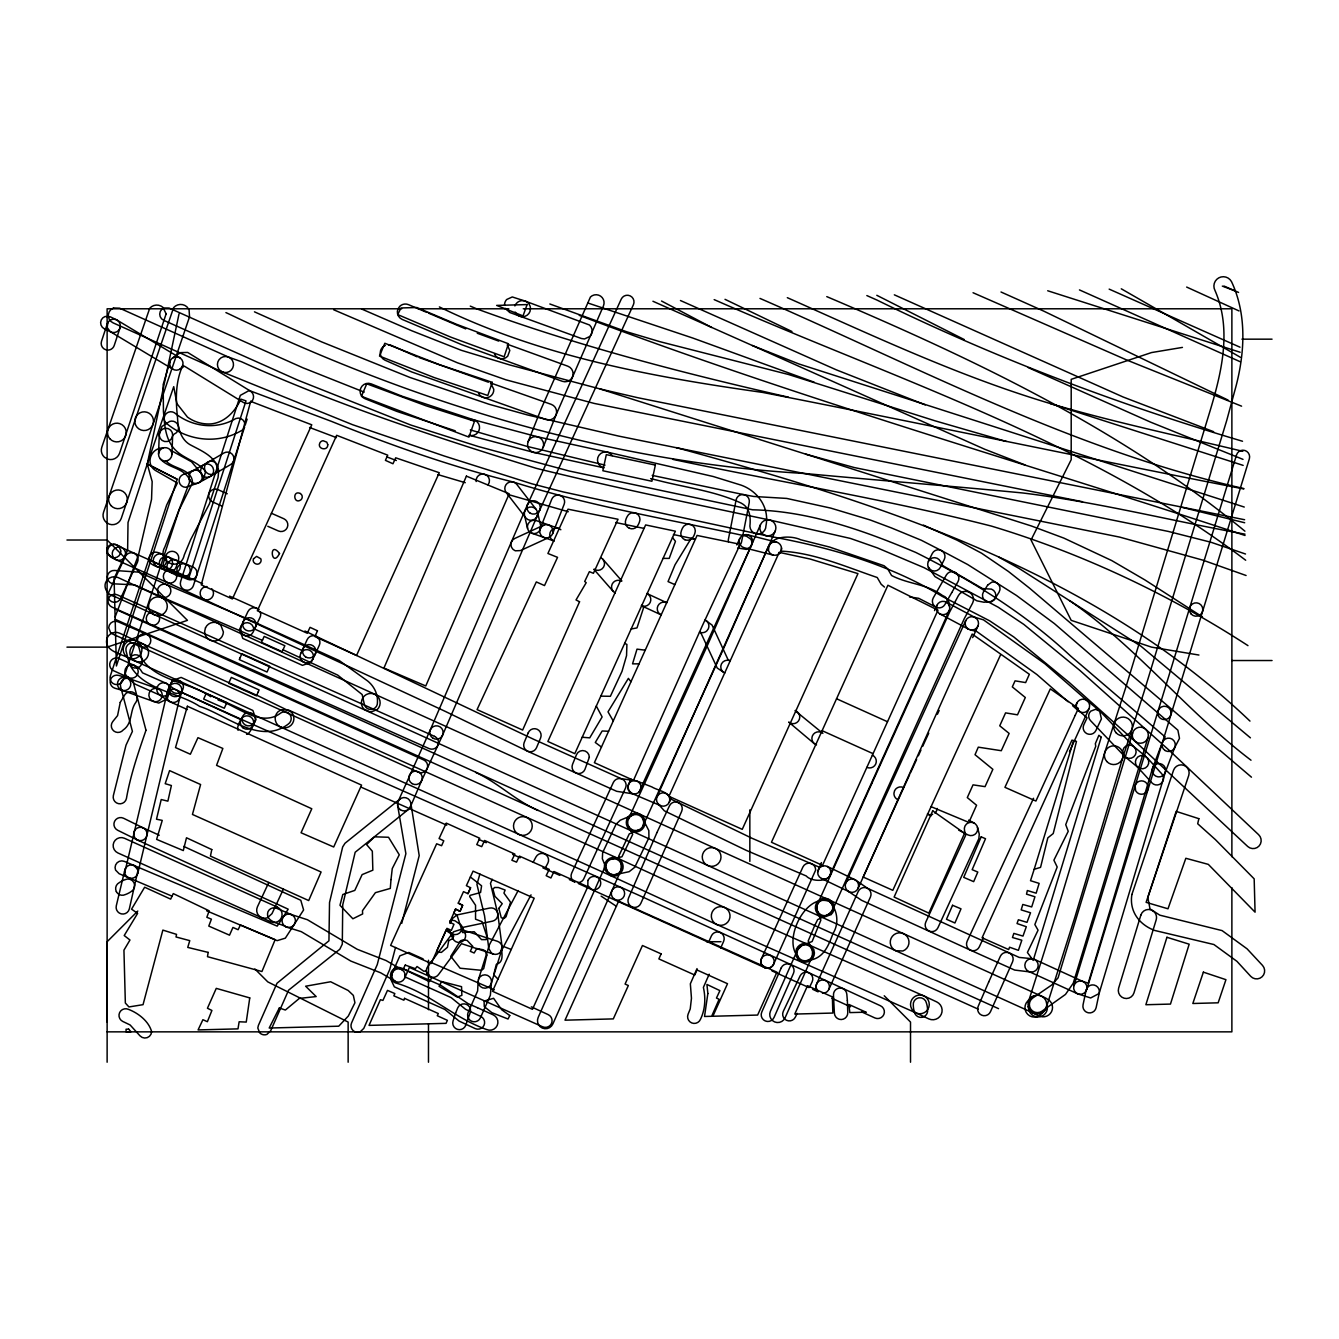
<?xml version="1.0" encoding="UTF-8"?>
<svg xmlns="http://www.w3.org/2000/svg" width="1339" height="1339" viewBox="0 0 1339 1339"><rect width="100%" height="100%" fill="white"/><g stroke="black" fill="none" stroke-linecap="round" stroke-linejoin="round"><path stroke-width="1.5" d="M107.12 1022.059L107.12 941.719L137.8 911.039M158.538 454.055L159.257 434.69M171.928 454.557A6.695 6.695 0 0 0 162.103 448.398A6.695 6.695 0 0 0 161.668 459.98A6.695 6.695 0 0 0 171.928 454.557L172.647 435.175A6.695 6.695 0 0 0 163.007 428.915A6.695 6.695 0 0 0 162.052 440.38A6.695 6.695 0 0 0 172.597 435.794L174.17 434.054A6.695 6.695 0 0 0 178.154 425.484A6.695 6.695 0 0 0 169.568 421.484L161.902 426.522L159.308 434.07M124.711 872.66L166.823 694.272M478.14 981.152L477.621 990.977L468.165 1012.401A6.695 6.695 0 0 0 471.579 1021.222A6.695 6.695 0 0 0 480.416 1017.807L490.359 995.262L491.513 981.872A6.695 6.695 0 0 0 482.308 975.311A6.695 6.695 0 0 0 480.299 986.441A6.695 6.695 0 0 0 491.229 983.529L501.64 950.288L531.047 894.854M405.148 974.658L404.981 976.918L451.143 997.605L465.621 1009.355L480.751 1016.418A6.695 6.695 0 0 1 484.015 1025.306A6.695 6.695 0 0 1 475.127 1028.57L459.126 1021.105L444.816 1009.439L394.336 986.826L390.603 978.943L392.042 973.704M781.524 547.885L781.29 550.496A6.695 6.695 0 0 1 768.536 550.781C767.917 535.483 790.73 534.964 800.789 539.801L829.611 547.065L884.091 565.761L887.573 568.673L891.556 575.485C907.976 584.122 926.873 583.921 942.12 595.252L945.351 596.96L948.866 601.847L949.669 606.969M125.163 869.011L124.627 871.555A6.695 6.695 0 0 0 131.255 878.317A6.695 6.695 0 0 0 138.017 871.689L137.532 869.111L133.95 865.463M179.041 313.845L147.273 463.964L128.025 522.495L127.623 550.111L114.083 578.398L116.409 665.985L177.2 479.295L147.273 463.964L173.735 386.653L176.899 403.608L187.46 417.082A35.668 35.668 0 0 0 211.211 423.894C225.153 422.404 235.313 411.24 240.903 399.122L245.991 400.897L188.615 578.565L150.37 560.388M780.988 551.317L781.558 548.772A6.695 6.695 0 0 0 768.737 545.894L657.064 796.772M949.15 610.768L828.941 877.313A6.695 6.695 0 0 1 817.66 872.174L821.426 862.584M124.812 870.082L116.292 905.8A6.695 6.695 0 0 0 121.246 913.868A6.695 6.695 0 0 0 129.331 908.896L137.934 870.568A6.695 6.695 0 0 0 124.795 870.082M179.844 697.401L137.833 873.195M669.266 802.312C672.613 792.136 657.7 790.696 651.926 786.947L636.862 781.055M817.66 872.174L818.28 869.63A6.695 6.695 0 0 1 829.762 868.526C835.77 881.731 812.656 883.288 806.262 875.974L746.342 850.399L664.345 810.831L657.851 803.534M395.507 947.493L389.749 969.469L363.79 1028.385L360.091 1031.934L354.952 1031.817A6.695 6.695 0 0 1 351.538 1022.996L377.263 964.565L405.884 853.663L397.616 805.358M401.733 923.391L419.207 855.621L410.822 803.099M1152.477 768.519L1088.239 983.144L1082.33 981.269A6.695 6.695 0 0 0 1073.711 988.835A6.695 6.695 0 0 0 1084.406 992.952A6.695 6.695 0 0 0 1083.1 981.571L1034.294 959.293M1165.415 771.933L1099.101 993.521L1090.666 997.957L1078.28 994.04M1132.61 732.935L1058.078 977.838L1051.718 985.002L1032.854 997.94A8.034 8.034 0 0 0 1030.745 1009.104A8.034 8.034 0 0 0 1041.909 1011.23L1065.493 994.408L1073.225 983.261L1148.008 737.504M1104.759 752.501L1056.956 911.692L1028.436 1001.79M1034.177 869.312L1073.61 740.618L1076.472 741.421L1053.224 833.544L1047.834 837.846L1040.554 867.371L1034.177 869.312L1030.511 880.694L1039.148 883.389L1036.152 893.18L1027.348 890.535L1026.511 894.151L1034.947 896.762L1031.699 906.938L1022.795 904.461L1021.188 909.901L1030.528 912.78L1027.013 922.353L1018.376 919.759L1017.037 923.542L1026.31 926.722L1022.979 936.095L1013.841 933.4L1012.468 937.501L1021.824 940.229L1018.393 950.322L1009.556 947.225L1008.669 949.569L982.073 937.802L1071.953 740.132L1073.61 740.618M1073.911 985.705L1236.533 454.925A6.695 6.695 0 0 1 1244.902 450.49A6.695 6.695 0 0 1 1249.337 458.859L1086.716 989.621M169.953 361.53L163.174 384.578L163.442 411.475C164.546 424.011 165.048 437.585 173.417 447.829C182.372 458.909 198.038 460.767 206.474 472.6A6.695 6.695 0 0 0 217.37 470.324C217.554 456.833 199.662 450.071 189.502 444.381C180.497 438.723 177.886 427.677 177.535 417.718C175.627 400.06 175.258 382 182.757 365.48M1046.328 1007.38L1074.882 917.165L1122.718 757.891L1143.941 692.196L1226.658 420.68L1236.048 386.067C1244.885 351.973 1246.827 314.096 1231.478 281.575A9.373 9.373 0 0 0 1218.741 277.876A9.373 9.373 0 0 0 1215.042 290.596C1232.55 330.683 1220.934 375.422 1208.699 415.324L1126.032 686.656L1104.826 752.317M478.441 979.512L489.522 944.564L518.16 890.552M245.255 424.915L247.129 419.14M244.635 426.84L193.385 585.628A6.695 6.695 0 0 1 187.544 590.248L184.949 589.963A6.695 6.695 0 0 1 180.631 581.528L240.317 395.373L249.221 390.503L331.436 421.367C390.77 445.201 451.143 466.575 513.239 482.023L513.322 482.04C586.281 504.954 661.667 518.21 736.366 534.01L746.643 536.286L750.844 539.215A6.695 6.695 0 0 1 750.694 546.663L746.375 549.408L737.655 548.002M1152.578 768.151L1162.486 742.074M1165.298 772.302A6.695 6.695 0 0 0 1157.549 763.682A6.695 6.695 0 0 0 1153.95 774.712A6.695 6.695 0 0 0 1165.298 772.302L1174.705 747.547M120.008 327.988L114.217 345.512A6.695 6.695 0 0 1 108.342 350.082L105.748 349.764A6.695 6.695 0 0 1 101.496 341.311L107.304 323.77A6.695 6.695 0 0 1 116.024 319.619A6.695 6.695 0 0 1 119.807 328.507A6.695 6.695 0 0 1 110.752 331.905L104.409 328.858A6.695 6.695 0 0 1 105.095 316.506L110.216 316.791L116.56 319.837M153.048 424.162L121.263 518.394A9.373 9.373 0 0 1 109.346 524.185L106.183 522.327A9.373 9.373 0 0 1 103.555 512.251L173.618 307.619A9.373 9.373 0 0 1 186.841 306.765L189.067 309.66L189.535 316.824L153.031 424.195A9.373 9.373 0 0 1 137.114 427.359A9.373 9.373 0 0 1 142.336 411.994A9.373 9.373 0 0 1 153.031 424.195M107.923 322.431L107.17 327.503L110.216 331.62L172.915 369.246M115.104 617.028L138.469 555.032L151.541 499.347L152.161 481.571L147.273 463.964L177.2 479.295M157.232 687.058L156.663 688.581L154.973 688.397A6.695 6.695 0 0 0 149.583 698.088A6.695 6.695 0 0 0 160.58 699.494A6.695 6.695 0 0 0 157.801 688.748L126.335 677.584M169.752 691.794L167.024 699.058L158.738 703.075L153.55 701.452M540.136 528.855L551.701 499.33A6.695 6.695 0 0 1 560.388 495.547A6.695 6.695 0 0 1 564.171 504.217L552.605 533.742M641.967 605.094L675.375 531.198L645.632 524.938L547.869 741.488L574.799 753.656L641.967 605.094L643.574 607.772L636.996 627.907L631.138 629.012M528.135 441.636L541.207 408.763L590.415 297.04A8.034 8.034 0 0 1 603.454 305.895L556.02 415.023L543.065 447.577M527.399 504.853L430.304 729.839L398.068 801.592M539.768 509.992L442.59 735.144L421.618 780.67M760.452 524.737L707.595 644.996L628.376 819.217M775.281 530.947L722.273 651.541L642.988 825.878M479.898 874.032L476.935 884.393L484.551 915.809L488.802 948.564L491.363 953A6.695 6.695 0 0 0 500.753 951.778L502.075 946.84L497.773 913.734L490.476 883.405L492.216 879.288M410.37 806.881L421.685 780.503M739.714 538.629L736.835 544.956M470.374 876.995L466.374 885.665L470.558 887.724L467.981 893.699L463.495 891.64L458.273 903.156L462.641 905.348L460.047 911.34L455.561 909.064L453.754 913.148L456.984 915.073L462.624 932.563L474.24 931.743L481.521 939.627L486.208 939.61L486.978 936.681L482.073 921.684L475.546 919.19L475.546 905.248L469.638 896.511L470.022 895.389L480.567 892.51L481.588 885.815L470.374 876.995L473.085 871.137L534.194 898.218L492.518 991.278L532.453 1009.321L587.788 886.736L553.995 871.522L550.915 877.982L546.178 875.689L549.224 869.379L519.398 856.09L516.536 862.132L511.883 860.257L514.862 854.081L484.584 840.474L481.722 846.65L476.768 844.591L479.73 838.247L446.255 823.117L439.075 838.549L443.778 840.825L441.602 845.712L436.648 843.788L390.62 945.401L431.175 963.494L446.941 928.345L451.36 930.371L453.971 924.295L449.72 922.27L455.561 909.064L460.047 911.34L462.641 905.348L458.273 903.156M467.981 893.682L470.575 887.724M697.033 968.599L690.355 983.797L691.46 998.258L690.238 1008.92L688.079 1014.226A6.695 6.695 18.5 0 0 691.778 1022.946A6.695 6.695 18.5 0 0 700.498 1019.247C705.251 1009.455 705.787 997.94 703.393 987.412L709.201 974.189M709.101 941.133L711.377 935.944A6.695 6.695 23.2 0 1 720.198 932.513A6.695 6.695 23.2 0 1 723.629 941.334L720.65 948.112M392.377 972.767L399.892 955.828L408.763 952.447L423.107 958.891M404.629 978.19L409.399 967.411L542.613 1026.779A6.695 6.695 0 0 0 551.484 1023.498A6.695 6.695 0 0 0 548.203 1014.627L531.332 1006.844M931.074 806.664L892.812 890.335L863.203 877.045L972.181 634.067L1029.356 674.287L1025.641 682.589L1015.062 680.848L1012.317 686.907L1025.323 697.502L1017.506 714.825L1005.572 712.884L999.748 725.805L1009.121 733.421L1001.287 750.71L978.29 747.162L975.026 754.711L992.869 769.322L985.052 786.646L973.035 784.855L967.294 797.592L976.566 805.241L968.884 822.431L931.074 806.664L1000.618 654.704M671.124 798.128L669.299 802.228A6.695 6.695 0 0 1 659.474 805.074A6.695 6.695 0 0 1 658.303 794.914A6.695 6.695 0 0 1 668.512 795.466L671.475 799.366L752.033 838.281L818.681 866.919L822.782 865.931M695.426 539.115L697.067 535.449L740.182 544.303L702.222 626.016L633.498 780.336L594.382 762.694L695.426 539.115L691.125 538.462L675.023 564.79L668.044 581.595L674.856 584.607M630.87 778.846L627.74 787.098L629.564 791.885A6.695 6.695 0 0 0 640.092 790.864L641.03 788.437A6.695 6.695 0 0 0 633.615 780.637A6.695 6.695 0 0 0 628.292 789.977L631.991 793.525L660.378 805.576M822.113 730.676L887.908 585.243L937.986 610.199L822.514 865.362L771.465 842.264L822.113 730.676L873.061 753.656M934.538 610.601L936.949 605.261M828.858 989.387L870.45 896.963A6.695 6.695 0 0 0 867.086 888.108A6.695 6.695 0 0 0 858.232 891.473L816.656 983.88A6.695 6.695 0 0 0 817.861 991.211M303.116 648.494L307.167 639.607A6.695 6.695 0 0 1 316.021 636.293L533.759 739.329L621.279 778.695L635.573 780.687M315.318 654.035L319.352 645.147A6.695 6.695 0 0 0 316.021 636.293L304.907 631.02M606.433 863.454L538.161 1017.456A8.034 8.034 0 0 0 542.278 1028.051A8.034 8.034 0 0 0 552.873 1023.95L621.062 870.082L621.313 864.073L618.601 856.458L629.28 833.862L638.736 829.979M845.83 882.937L965.754 620.56M858.031 888.46L909.683 774.578M527.499 504.636L621.229 299.149A6.695 6.695 0 0 1 630.1 295.835A6.695 6.695 0 0 1 633.414 304.706L539.684 510.192M1033.557 798.278L967.143 941.233A6.695 6.695 0 0 0 970.373 950.138L1014.677 970.072L1030.846 972.03A6.695 6.695 0 0 0 1037.876 963.31A6.695 6.695 0 0 0 1027.046 960.381A6.695 6.695 0 0 0 1028.72 971.461L1077.527 993.756M1075.184 706.774L1076.857 703.075M1069.493 751.597L1089.042 708.632M910.52 772.787L916.596 759.564M918.336 755.782L920.931 750.125M922.671 746.359L928.747 733.136M937.417 714.256L939.158 710.49M972.65 637.615L977.922 626.15M268.821 882.418L257.423 906.838A8.034 8.034 0 0 0 267.465 917.784L272.001 913.633L283.383 889.213M983.412 938.02L979.278 946.891A6.695 6.695 0 0 1 970.373 950.138L861.563 900.31L848.139 891.205M170.689 683.844L169.132 687.125A6.695 6.695 0 0 0 172.329 696.046A6.695 6.695 0 0 0 181.234 692.849L182.807 689.535A6.695 6.695 0 0 0 177.97 680.112A6.695 6.695 0 0 0 170.07 687.175A6.695 6.695 0 0 0 178.907 693.033L180.732 691.978L242.192 720.248L242.309 721.286A6.695 6.695 0 0 0 252.318 724.851A6.695 6.695 0 0 0 253.171 714.256A6.695 6.695 0 0 0 242.727 716.164L241.037 719.445M797.157 1013.372L795.383 1017.088A6.695 6.695 23.4 0 1 786.462 1020.268A6.695 6.695 23.4 0 1 783.298 1011.347L800.069 975.997A6.695 6.695 17.3 0 1 808.99 972.817L880.476 1005.773A6.695 6.695 0 0 1 883.79 1014.644A6.695 6.695 0 0 1 874.919 1017.958L861.78 1011.949M809.526 987.328L812.17 981.738A6.695 6.695 17.3 0 0 808.99 972.817L637.448 894.653L247.096 721.905L174.254 689.016L166.639 683.509M449.971 923.425L452.348 918.571L456.984 914.955L489.756 908.043A6.695 6.695 0 0 1 497.69 913.215A6.695 6.695 0 0 1 492.518 921.148L462.943 927.375L461.219 930.906A6.695 6.695 0 0 1 448.883 930.153M303.2 648.327L300.756 653.315M315.234 654.202L312.757 659.257M170.739 683.744L172.313 680.547L181.116 677.417L252.887 710.473L256.017 719.579L252.937 725.604M928.396 561.376L932.295 553.509A6.695 6.695 0 0 1 941.267 550.496L967.662 564.522L1016.519 595.504L1054.329 623.539L1177.885 730.19L1179.492 738.358L1174.554 747.898M1162.654 741.739L1165.148 736.919L1070.547 655.959C1024.971 613.446 971.495 580.189 915.859 552.488C864.006 530.529 809.392 511.013 752.551 509.808L569.293 471.027L478.542 446.59L410.822 425.049L297.76 380.142L163.776 320.339A6.695 6.695 0 0 1 161.751 309.376L163.944 307.97L169.065 308.037L302.848 367.756L364.175 392.126M312.673 659.407L311.1 662.37L302.43 665.349L242.811 638.435L239.547 629.313L241.037 626.351A6.695 6.695 0 0 1 253.372 627.255L253.54 628.56L302.932 650.888L304.773 649.884A6.695 6.695 0 0 1 313.443 655.976A6.695 6.695 0 0 1 305.392 662.838A6.695 6.695 0 0 1 300.756 653.315M533.156 862.283L535.985 856.96A6.695 6.695 0 0 1 545.023 854.182A6.695 6.695 0 0 1 547.802 863.237L545.291 867.99M500.535 952.046L501.807 949.769M951.761 592.591L958.004 581.628A6.695 6.695 0 0 0 955.51 572.489A6.695 6.695 0 0 0 946.372 575L933.266 597.88A6.695 6.695 0 0 0 935.727 607.019A6.695 6.695 0 0 0 944.882 604.558L951.744 592.608M283.115 917.131L288.203 909.181L137.582 840.072M283.148 917.064L277.206 926.136L124.376 861.395A6.695 6.695 0 0 0 115.556 870.065L119.138 873.714L172.112 896.193M639.021 792.152L752.016 543.919A6.695 6.695 0 0 0 750.66 536.604L748.501 535.131A6.695 6.695 0 0 0 739.479 539.249A6.695 6.695 0 0 0 744.451 547.818L772.971 555.032M779.298 553.626L782.06 551.183C814.631 553.024 846.382 567.016 877.229 577.511L881.162 584.256L884.493 587.101M400.026 799.015L344.993 843.269L342.667 846.934L329.528 902.519L328.942 940.815L276.989 983.261L258.377 1025.456L257.808 1028.017L259.666 1032.787A6.695 6.695 0 0 0 266.913 1034.411L270.629 1030.863L288.588 990.174L339.788 949.284L342.299 944.129L342.734 904.879L355.17 852.257L408.412 809.442M172.564 357.982L180.38 352.626L187.678 352.442L250.376 391.072A6.695 6.695 0 0 1 252.569 400.277A6.695 6.695 0 0 1 243.363 402.47L184.364 366.133L180.146 369.028M210.658 476.199L230.576 464.6A6.695 6.695 0 0 0 233.137 455.494A6.695 6.695 0 0 0 224.015 452.933L203.227 465.068L201.386 466.909L200.381 471.931A6.695 6.695 0 0 0 207.963 477.253A6.695 6.695 0 0 0 213.604 469.905L212.817 467.411A6.695 6.695 0 0 0 203.729 464.767L192.465 470.943A6.695 6.695 0 0 0 192.18 482.525A6.695 6.695 0 0 0 202.373 476.985A6.695 6.695 0 0 0 192.481 470.926M198.892 482.676L210.156 476.5M543.584 525.223L514.829 538.429A6.695 6.695 0 0 0 513.071 549.425L515.297 550.798L520.419 550.597L549.174 537.374M632.627 815.116L620.275 820.188L616.057 824.205L602.65 852.608L602.349 858.734L607.789 872.158A8.034 8.017 23.2 0 0 619.137 872.727L621.011 870.216A8.034 8.034 0 0 0 614.618 858.784A8.034 8.034 0 0 0 605.898 868.442L607.136 871.321A8.034 8.017 23.8 0 0 615.421 874.618L629.163 871.689L634.736 867.287L648.93 837.712L648.829 830.565L642.837 818.865M193.268 470.558L183.359 474.374A6.695 6.695 0 0 0 185.585 487.312L198.072 483.061M807.902 960.331C823.418 959.243 828.54 945.602 833.092 933.316C839.653 923.14 837.344 907.926 828.088 900.36A8.034 8.034 0 0 0 817.242 910.487L820.857 920.161L812.104 941.535L802.195 945.301L797.709 949.518L770.377 1011.33A8.034 8.034 23.2 0 0 774.561 1021.891A8.034 8.034 23.2 0 0 785.123 1017.724L812.338 956.163L812.572 950.021A8.034 8.034 0 0 0 797.743 949.468L797.006 952.581A8.034 8.034 16.7 0 0 805.141 960.85A8.034 8.034 16.7 0 0 813.058 952.33L808.204 940.949L814.664 925.651L817.644 919.625L830.582 913.215A8.034 8.034 0 0 0 830.28 901.85C806.346 891.222 782.478 939.727 797.826 956.331M163.007 447.996C150.671 447.762 144.93 464.215 155.625 470.558L177.384 482.994L166.639 505.121L110.367 675.844A6.695 6.695 0 0 0 114.635 684.279A6.695 6.695 0 0 0 123.088 680.011L179.192 509.791L191.544 484.751A9.724 9.724 0 0 0 192.414 481.354C190.975 468.884 173.216 468.75 166.069 461.118L167.475 460.616M612.057 858.918L621.949 856.793L632.711 834.348L628.527 826.213M1182.437 347.404L1151.54 352.559L1071.2 379.339L1071.2 459.679L1031.03 540.019L1071.2 620.359L1151.54 647.139L1198.924 655.039M639.071 663.843L632.544 663.859L637.013 649.13L645.231 650.202M401.7 308.79L107.12 308.79L107.12 1062.229M418.186 308.79L508.82 308.79M523.248 308.79L1231.88 308.79L1231.88 856.742M1241.923 339.169L1272.05 339.169M66.95 540.019L107.12 540.019L187.46 620.359L107.12 647.139L66.95 647.139M1231.88 660.529L1272.05 660.529M706.574 941.719L721.001 941.719M107.12 1031.85L1231.88 1031.85L1231.88 887.64M663.073 558.38L669.215 558.413L675.475 541.341L672.479 537.575M600.776 696.146L610.366 696.297L621.999 671.391L626.552 655.641L626.903 644.427L624.66 643.389M608.592 731.278L602.165 730.977L595.286 742.476L601.462 747.045M582.197 737.253L589.729 737.856L602.132 716.934L596.307 706.071M1032.168 958.707L1019.18 957.418L867.655 888.36L855.721 880.175M225.923 312.606L228.885 313.945C409.416 400.595 604.123 462.005 804.906 473.504C877.413 480.283 950.037 485.973 1022.527 492.953C1097.461 502.008 1170.788 520.737 1245.002 534.144M633.28 793.876L616.693 791.316L528.118 751.48L445.318 711.411L204.064 599.37M1243.797 488.953C1083.218 457.704 923.19 423.76 762.661 392.427C651.959 376.845 540.755 356.442 439.376 306.932M769.356 519.95C691.543 503.497 613.563 487.363 536.336 468.349C436.464 437.568 336.976 404.796 241.606 361.781L228.149 356.961A8.034 8.034 0 0 0 217.889 361.831A8.034 8.034 0 0 0 222.759 372.091L352.659 424.731L444.23 455.996L531.717 483.747L563.1 491.898L766.36 535.734M361.563 308.991L411.793 330.766L461.235 350.282L509.674 364.928L600.123 388.963L637.799 397.716L1244.617 519.733M1246.09 575.502L1203.041 560.204L1119.655 537.106L618.651 436.096L527.549 414.973L489.12 404.278L409.968 377.464L321.561 341.863L254.46 311.836M673.048 459.428C779.08 481.973 886.334 499.28 991.412 526.093C1081.594 553.241 1167.993 593.863 1247.027 645.013L1247.965 645.649M1082.515 501.74L594.131 403.407L505.891 379.807L457.369 362.769L333.645 309.744M615.672 522.511L643.791 528.369M673.433 534.546L695.276 539.115M769.54 519.984L850.416 538.445L877.263 547.852L924.044 567.669L998.208 607.22L1023.783 624.376L1079.82 670.37L1168.93 750.074L1258.576 834.649A8.034 8.034 0 0 1 1259.078 845.997A8.034 8.034 0 0 1 1247.73 846.499L1134.953 741.203L1069.242 682.472L1013.891 637.046L989.655 620.827L941.97 596.257C888.443 563.719 827.402 546.647 766.193 535.7M652.227 475.395L743.932 494.677L753.74 496.468L786.729 498.426L830.665 508.084L870.065 519.934L891.339 527.901L921.232 540.22L941.35 550.53A6.695 6.695 0 0 1 944.28 559.468L940.38 567.318A6.695 6.695 0 0 1 930.136 569.527A6.695 6.695 0 0 1 930.287 559.049A6.695 6.695 0 0 1 940.463 561.56L942.706 565.56L982.558 588.591L991.479 589.127A6.695 6.695 0 0 1 991.948 601.479L983.964 602.232L976.951 600.843L934.99 576.607L928.295 567.133M747.279 534.73L776.754 542.178M1242.793 451.327C1178.621 435.811 1113.914 422.304 1050.529 403.625C959.678 376.61 873.731 336.039 787.315 297.676M788.437 397.181C683.275 373.263 578.448 346.148 477.119 309.008L470.274 306.112M607.22 452.097L537.341 436.748M605.044 465.135L526.779 446.322L470.34 429.919M603.772 467.796L533.876 452.448M1182.538 507.448L1244.684 522.746M607.303 452.13L713.302 476.533L740.802 485.036C757.573 490.777 769.707 507.565 765.958 525.742A8.034 8.034 0 0 1 758.142 533.976A8.034 8.034 0 0 1 749.89 526.16C750.777 517.205 750.091 507.715 741.137 503.096C714.507 490.777 684.731 487.446 656.562 480.032L650.603 478.659M1243.78 488.534C1073.677 450.322 918.705 367.438 759.983 298.413M973.453 616.861L983.479 619.857L1044.972 663.826L1087.352 700.816M970.206 629.849L976.717 631.489L1036.905 674.538L1068.087 701.753M909.532 596.943L918.688 598.299L936.145 607.237L936.43 609.044M676.362 447.611C881.012 503.615 1092.942 571.217 1249.973 721.085M568.288 511.732L508.82 494.694M473.571 419.777L537.675 436.832M469.437 435.309L533.541 452.364M600.123 388.963L805.526 454.088L854.265 467.545L1168.328 531.432L1211.008 542.262L1245.521 554.011M1006.325 441.468L935.208 420.864L788.504 374.502L659.909 341.679L626.886 331.838L549.844 303.986M465.269 482.693L437.786 474.575M125.966 677.467L118.669 675.392A6.695 6.695 0 0 0 110.401 679.994A6.695 6.695 0 0 0 114.987 688.263L122.301 690.355M1047.701 290.764L1240.148 352.257M290.747 914.353L307.384 919.709L357.245 949.318L386.05 960.532L401.884 969.704M286.764 927.14L301.275 931.659L350.801 961.067L380.694 972.817L395.122 981.269M1245.036 535.483C1023.096 462.206 797.843 398.269 579.235 315.335M805.526 454.088L1031.331 525.959L1063.953 538.144L1111.738 560.572L1144.862 579.904L1202.439 616.894M473.939 419.894L402.035 396.193L371.137 383.858A8.034 8.034 0 0 0 360.693 388.343L360.124 391.423A8.034 8.034 0 0 0 365.179 398.788L396.662 411.324L455.243 430.823M1242.525 441.251C1116.994 404.027 994.576 357.731 876.945 300.053L866.835 295.568M1050.529 403.625L1243.161 465.386M1244.266 507.046L798.948 363.974L752.25 345.479L652.93 301.258M493.371 954.054L461.436 943.644L438.422 974.692A6.695 6.695 0 0 1 429.066 976.081L427.308 974.156A6.695 6.695 0 0 1 427.677 966.725L453.553 931.793L461.018 929.417L497.522 941.334A6.695 6.695 0 0 1 501.807 949.769M558.597 528.436L536.336 520.62A6.695 6.695 0 0 0 527.466 525.909A6.695 6.695 0 0 0 534.345 533.608A6.695 6.695 0 0 0 540.605 525.407L537.508 512.134M554.246 541.09L531.834 533.223M814.229 382.218L692.832 338.064L587.821 302.982M121.933 690.238L153.315 701.368M488.4 382.201L419.124 357.546M497.957 979.11L493.706 974.692L496.317 964.398C504.318 961.971 501.506 954.088 501.74 947.995L504.117 946.706L511.247 949.468M490.392 382.887L551.266 404.361A8.034 8.034 0 0 1 556.17 414.621A8.034 8.034 0 0 1 545.91 419.525L411.508 371.874L385.029 360.208A8.034 8.034 0 0 1 385.364 345.362M525.189 301.108L589.528 325.009A8.034 8.034 0 0 1 590.064 336.357L584.49 338.968L581.394 338.499L509.757 312.506L505.255 308.321M508.82 344.793L567.803 366.183A8.034 8.034 0 0 1 572.623 376.477A8.034 8.034 0 0 1 562.33 381.297L461.788 344.692L402.252 319.452A8.034 8.034 0 0 1 397.984 308.924L399.742 306.33A8.034 8.034 0 0 1 408.512 304.656L426.773 312.389M477.253 333.244L498.694 341.094M525.273 301.141L512.285 296.957L506.694 299.501A8.034 8.034 0 0 0 504.535 305.275M1213.653 431.71L1123.07 396.98L894.335 294.831M1222.323 286.111L1235.194 290.965M309.577 427.476L336.424 437.619M386.703 456.833L396.344 460.516M925.249 404.897L836.306 369.832L680.446 300.522M1024.904 464.884L984.784 449.285L752.25 345.479M1243.01 459.377L1150.737 422.203L1028.268 367.622M1241.588 406.169L1127.287 360.241L973.051 292.739M714.172 299.618C894.435 379.071 1086.883 439.828 1245.688 560.238M300.304 493.472C292.22 489.789 293.592 504.92 300.873 499.882A3.917 3.917 0 0 0 300.354 493.522M168.429 557.074L192.9 566.949A6.695 6.695 0 0 1 196.548 575.686A6.695 6.695 0 0 1 187.811 579.335L180.999 576.54A6.695 6.695 0 0 1 177.367 567.803A6.695 6.695 0 0 1 186.088 564.154L188.213 565.527A6.695 6.695 0 0 1 188.364 575C180.43 580.657 171.476 571.284 163.391 569.493M428.48 313.108L465.704 328.909M172.647 570.247L202.54 583.72M167.425 582.565L203.879 599.269M206.591 910.788L277.14 940.648L285.341 938.154L303.602 909.951L300.79 900.277L183.694 846.415M291.383 914.587L276.721 908.327A6.695 6.695 0 0 0 267.934 911.842C264.871 922.286 280.219 923.157 286.128 926.889M617.43 858.148L288.404 709.988L281.24 709.754L278.127 711.678A9.373 9.373 0 0 0 277.675 724.901A9.373 9.373 0 0 0 290.898 725.403A9.373 9.373 0 0 0 291.45 712.181L258.862 696.23L143.022 644.009A27.985 27.968 0 0 0 132.979 640.142A9.373 9.373 0 0 0 125.682 655.842A27.968 27.968 0 0 0 135.256 661.081L280.587 727.027M1186.655 287.065L1239.044 310.949M730.123 660.746L728.131 659.893L712.063 625.079L705.084 619.974A6.695 6.695 0 0 1 708.331 628.778L706.808 630.903A6.695 6.695 0 0 1 699.477 632.125L700.816 632.761L717.219 668.027L724.784 673.032M578.582 883.656L764.72 967.612A6.695 6.695 14.6 0 0 773.591 964.298L815.652 870.065A6.695 6.695 0 0 0 802.864 867.086L761.406 958.757A6.695 6.695 16.1 0 0 764.736 967.612A6.695 6.695 16.7 0 0 773.607 964.281A6.695 6.695 14.6 0 0 770.276 955.443A6.695 6.695 16.1 0 0 761.406 958.757A6.695 6.695 16.7 0 0 764.753 967.628M1224.03 286.061L1238.558 292.438M1109.161 289.124L1240.014 347.203M1079.452 289.91L1240.399 361.815M826.766 296.622C974.022 359.22 1120.676 428.681 1244.919 531.181M227.245 493.756L218.023 489.689A6.695 6.695 0 0 0 209.202 493.12A6.695 6.695 0 0 0 212.616 501.941L222.14 506.142M271.365 513.239L283.835 518.745A6.695 6.695 0 0 1 287.266 527.566A6.695 6.695 0 0 1 278.428 530.98L267.8 526.294M172.731 570.28L121.715 547.618A6.695 6.695 0 0 0 114.384 548.789L112.844 550.915A6.695 6.695 0 0 0 116.158 559.786L167.342 582.532M417.249 356.86L391.507 345.495A8.034 8.034 0 0 0 388.444 344.826M166.203 683.292L142.537 672.848L140.511 669.768A15.75 15.75 0 0 0 136.411 666.42L134.452 665.483M160.797 695.544L135.842 684.463A12.436 12.436 0 0 1 131.239 680.112L128.644 677.551M542.898 867.873L559.836 875.371M569.326 879.572L575.017 882.1A6.695 6.695 0 0 1 571.636 873.212L613.396 782.344A6.695 6.695 0 0 1 622.317 779.164A6.695 6.695 0 0 1 625.497 788.068L583.821 878.735A6.695 6.695 0 0 1 577.511 882.669M166.906 584.725L246.058 618.317L339.252 660.545L367.689 681.015C374.033 686.137 377.966 693.987 377.447 702.222A6.695 6.695 0 0 1 371.338 709.452A6.695 6.695 0 0 1 364.108 703.326L362.149 694.539L337.696 675.107L282.78 649.649M161.467 596.96L262.226 640.327M360.727 786.981L446.757 825.175M478.726 839.369L486.258 842.716M512.619 854.416L520.202 857.797M923.391 525.122L956.967 540.136L981.587 553.208L1008.384 571.452L1029.507 588.122L1251.463 777.189M903.44 933.634L1041.424 996.132M1001.003 292.002L1043.834 311.167L1228.097 400.093M229.572 596.123L258.812 609.245M923.743 995.865L724.432 907.407L617.664 858.249M916.06 1012.954L716.934 924.58A9.373 9.373 23.1 0 1 712.097 912.244A9.373 9.373 23.1 0 1 724.432 907.407A9.39 9.373 22.4 0 1 729.186 919.91A9.39 9.373 22.4 0 1 716.767 924.513L609.831 875.288L604.96 870.015A9.373 9.373 0 0 1 613.982 857.395A9.373 9.373 0 0 1 622.367 870.45L620.292 873.463A9.373 9.356 23 0 1 610.065 875.388L280.671 727.06M836.557 698.757L887.506 721.738M115.171 619.288L978.273 1009.188M430.288 962.122L494.292 989.822M646.871 593.512L666.839 602.751A6.695 6.695 0 0 0 657.834 606.031A6.695 6.695 0 0 0 661.198 614.886L641.348 605.697A6.695 6.695 0 0 0 650.135 602.55A6.695 6.695 0 0 0 647.055 593.595M161.785 597.746L903.54 933.685M114.903 608.96L998.559 1008.652M210.759 696.715C189.72 681.852 156.328 681.434 141.583 658.37A6.695 6.695 0 0 0 130.184 657.516A6.695 6.695 0 0 0 134.62 668.044A6.695 6.695 0 0 0 141.967 659.307L139.139 648.193A6.695 6.695 0 0 0 131.272 642.938A6.695 6.695 0 0 0 126.017 650.804L129.264 663.541M218.14 700.063C236.936 705.67 261.021 728.215 280.855 712.934A6.695 6.695 0 0 1 290.128 714.842A6.695 6.695 0 0 1 288.22 724.114C260.017 745.555 225.739 714.557 199.712 706.423C177.719 691.878 143.106 690.305 129.665 664.479M134.302 665.416L119.138 658.537A6.695 6.695 0 0 0 110.283 661.868A6.695 6.695 0 0 0 113.614 670.739L128.778 677.618M187.46 709.586L168.63 701.184L160.362 695.343M162.689 554.463L168.681 557.191M157.165 566.665L163.157 569.376M771.967 970.892L809.007 987.596M143.122 827.87L159.257 835.218M850.516 1006.811L831.971 998.291M827.167 866.366L855.119 879.807M821.527 878.518L848.742 891.573M161.868 597.78L118.05 577.544A9.373 9.373 0 0 0 107.806 579.369C101.63 585.327 106.635 595.052 114.317 596.374L895.707 950.707L902.871 950.991A9.373 9.373 0 0 0 907.256 936.748A9.373 9.373 0 0 0 892.36 936.262A9.373 9.373 0 0 0 895.791 950.757L1033.34 1013.037M923.86 995.915L936.714 1001.907A9.373 9.373 0 0 1 941.25 1014.359A9.373 9.373 0 0 1 928.797 1018.895L915.943 1012.903M812.639 989.303L818.112 991.848M167.074 584.792L138.938 572.155L114.384 570.447A6.695 6.695 0 0 0 107.371 576.808A6.695 6.695 0 0 0 113.731 583.821L134.586 584.875L161.299 596.876M725.018 299.333L791.968 331.52M964.281 339.57L876.794 295.3M143.306 827.937L123.556 818.246A6.695 6.695 0 0 0 114.602 821.292A6.695 6.695 0 0 0 117.648 830.247L137.398 839.955M475.68 772.402C497.957 782.595 515.548 800.705 538.094 810.48M711.662 327.469L661.533 301.024M968.549 820.154L974.072 823M931.074 815.903L927.391 813.995A6.695 6.695 0 0 0 932.647 814.38M958.724 830.147L967.946 834.9A6.695 6.695 0 0 0 977.52 830.498A6.695 6.695 0 0 0 970.942 822.263A6.695 6.695 0 0 0 964.532 830.632L965.704 835.185L925.751 922.169A6.695 6.695 0 0 0 929.048 931.04A6.695 6.695 0 0 0 937.919 927.76L978.876 838.599L979.261 834.13L977.487 827.268M946.154 602.081L975.01 617.463M939.928 613.932L968.649 629.246M795.098 710.641L822.882 733.37M998.676 557.041L1019.063 568.422L1140.962 646.235L1250.425 737.839M1121.279 288.806L1240.282 357.228M117.096 320.138L179.794 357.764M601.127 896.142L616.509 906.386M1069.543 600.575C1136.309 646.486 1186.572 711.327 1251.011 760.217M795.55 710.49L797.14 711.695A6.695 6.695 0 0 1 798.395 721.085A6.695 6.695 0 0 1 789.006 722.34M1125.245 756.953L1137.799 767.264A6.695 6.695 0 0 0 1148.628 763.565A6.695 6.695 0 0 0 1140.359 755.665A6.695 6.695 0 0 0 1137.129 766.628L1151.858 782.813A6.695 6.695 0 0 0 1161.315 783.265A6.695 6.695 0 0 0 1161.767 773.808L1147.038 757.623M1087.201 700.665L1099.604 710.825L1101.411 718.859L1095.905 730.508A6.695 6.695 0 0 1 1086.983 733.705A6.695 6.695 0 0 1 1083.803 724.784L1087.067 717.871L1077.058 709.017M1146.368 756.987L1133.631 746.509A6.695 6.695 0 0 0 1122.869 750.426A6.695 6.695 0 0 0 1131.304 758.159A6.695 6.695 0 0 0 1134.284 747.112L1100.206 711.377L1095.52 709.302L1090.733 711.16A6.695 6.695 0 0 0 1090.515 720.616L1124.593 756.351M788.755 722.139L814.246 743.614M1072.572 705.67L1078.548 710.892A6.695 6.695 0 0 0 1085.929 711.846L1088.004 710.256A6.695 6.695 0 0 0 1085.008 699.477A6.695 6.695 0 0 0 1076.288 706.507M884.225 995.764L910.52 1022.059L910.52 1062.229M254.895 968.984L267.8 981.889L348.14 1022.059L348.14 1062.229M602.868 559.233L621.899 581.009M594.148 569.611L613.178 591.369M536.286 509.556L516.787 484.383A6.695 6.695 0 0 0 509.724 482.023L507.397 483.195A6.695 6.695 0 0 0 506.209 492.585L525.708 517.758A6.695 6.695 0 0 0 536.772 517.038A6.695 6.695 0 0 0 532.001 507.029A6.695 6.695 0 0 0 524.47 515.164L527.566 528.436M170.522 450.205L191.477 461.737L201.637 473.755M159.944 458.407C167.793 468.282 184.062 467.529 189.72 479.864M630.954 681.735L628.393 678.371L608.006 711.829L613.245 720.968M491.095 383.791L493.773 389.314A8.034 8.034 0 0 1 478.508 393.248M507.23 344.876L509.808 350.45L507.699 356.224A8.034 8.034 0 0 1 494.509 354.182M202.005 474.609L203.243 479.948L205.403 472.349L204.666 469.47A6.695 6.695 0 0 1 209.52 461.336A6.695 6.695 0 0 1 217.654 466.19L218.742 470.491L218.039 477.655L209.369 503.949L190.657 539.634L184.246 555.032C180.48 572.573 156.245 561.911 164.864 547.015L189.502 482.308L189.351 479.011M749.84 809.877L749.84 861.379M428.48 960.264L428.48 1009.69M428.48 1024.067L428.48 1062.229M1033.189 1012.97A25.792 25.776 0 0 0 1042.495 1016.82A9.373 9.373 0 0 0 1050.228 1001.321A25.792 25.792 0 0 0 1041.575 996.199M515.18 312.087A8.034 8.034 0 0 0 529.993 311.485L530.495 308.388A8.034 8.034 0 0 0 514.896 305.945M1046.077 1008.1A20.487 20.487 0 0 1 1041.006 1014.276A9.373 9.373 0 0 1 1027.749 1014.393A9.373 9.373 0 0 1 1027.632 1001.137A20.487 20.487 0 0 1 1033.725 995.948M817.828 991.161A6.695 6.695 21 0 1 825.577 980.566A6.695 6.695 0 0 1 822.464 993.32M615.287 592.976A6.695 6.695 0 0 1 612.208 584.022A6.695 6.695 0 0 1 621.162 580.942M872.359 755.163A6.695 6.695 0 0 1 875.739 764A6.695 6.695 0 0 1 866.902 767.381M816.539 744.886A6.695 6.695 0 0 1 812.304 736.115A6.695 6.695 0 0 1 821.292 732.383M1028.218 1006.56A17.206 17.206 0 0 0 1030.31 1012.937A9.373 9.373 0 0 0 1047.249 1009.288A17.206 17.206 0 0 0 1046.546 1002.61M723.378 672.211A6.695 6.695 0 0 1 729.169 660.428M179.727 697.837A6.695 6.695 0 0 1 168.413 700.347A6.695 6.695 0 0 1 171.894 689.284A6.695 6.695 0 0 1 179.727 697.837A22.278 22.278 0 0 0 181.853 689.401A6.695 6.695 0 0 0 170.053 685.685A22.278 22.278 0 0 0 166.957 693.82M244.401 427.442A6.695 6.695 0 0 1 240.719 431.007C217.487 444.33 187.962 440.899 167.358 424.112A6.695 6.695 0 0 1 165.182 414.906A6.695 6.695 0 0 1 174.388 412.73C191.695 427.057 216.232 430.137 235.798 418.555A6.695 6.695 0 0 1 244.953 424.881M937.149 808.438A6.695 6.695 0 0 1 934.907 813.058M897.716 799.617A6.695 6.695 0 0 1 893.95 793.19L894.603 790.663A6.695 6.695 0 0 1 903.557 787.566M260.285 612.124A6.695 6.695 0 0 1 260.067 617.246L253.088 632.175A6.695 6.695 0 0 1 240.719 631.657L240.936 626.535L247.916 611.605A6.695 6.695 0 0 1 258.929 609.881M552.589 540.253A6.695 6.695 0 0 1 551.166 530.612A6.695 6.695 0 0 1 560.857 529.742M600.793 557.677A6.695 6.695 0 0 1 603.588 567.083A6.695 6.695 0 0 1 593.997 569.159M162.471 554.379A18.361 18.361 0 0 0 155.659 552.137A6.695 6.695 0 0 0 150.972 563.585A18.361 18.361 0 0 0 157.383 566.765M470.441 419.576A8.034 8.034 0 0 1 479.513 428.246A8.034 8.034 0 0 1 469.085 435.208M738.659 546.161A6.695 6.695 0 0 0 741.555 541.927L749.254 502.443A6.695 6.695 0 0 0 743.865 494.66A6.695 6.695 0 0 0 736.082 500.05L728.433 539.199A6.695 6.695 0 0 0 728.416 541.81M603.688 467.78A8.034 8.034 0 0 1 598.935 455.327A8.034 8.034 0 0 1 612.258 455.611M211.83 588.809A6.695 6.695 0 0 1 209.872 599.202A6.695 6.695 0 0 1 200.281 594.717A6.695 6.695 0 0 1 207.009 586.549M476.132 481.538A6.695 6.695 0 0 1 484.567 474.24A6.695 6.695 0 0 1 488.032 484.852M446.674 929.936A6.695 6.695 0 0 0 448.23 932.044L450.339 933.3L452.9 938.656A6.695 6.695 0 0 0 461.821 941.819A6.695 6.695 0 0 0 464.984 932.898L461.252 925.082L454.975 920.78A6.695 6.695 0 0 0 449.871 921.031M240.953 719.629A22.227 22.211 0 0 0 237.673 727.663A6.695 6.695 0 0 0 238.041 730.24M253.021 725.403A22.227 22.227 0 0 1 248.836 733.002A6.695 6.695 0 0 1 246.594 734.324M707.862 993.521L704.532 1016.468L711.645 1016.284L719.127 999.296L716.465 998.04L719.913 990.626L706.925 984.433L707.862 993.521M1131.89 894.502C1129.045 911.574 1139.656 924.931 1154.821 930.488L1213.921 944.531L1236.968 961.352L1250.71 976.315A8.034 8.034 0 0 0 1262.058 976.801A8.034 8.034 0 0 0 1262.543 965.452L1247.094 948.849L1222.089 930.605L1159.842 915.173L1150.017 908.913L1147.808 897.582L1188.731 775.448A8.034 8.034 0 0 0 1183.676 765.272A8.034 8.034 0 0 0 1173.5 770.343L1131.89 894.502M279.516 553.492C271.348 569.426 268.52 539.232 279.516 553.492M391.005 879.556L390.302 888.426L375.405 892.661L362.467 910.738L362.651 913.934L352.877 918.772L339.972 905.298L342.801 894.502L354.802 890.402L362.116 874.618L372.845 870.183L372.326 851.219L366.585 844.574L374.535 836.825L388.528 837.26L399.273 854.784L392.26 868.576L391.005 879.556M145.984 730.257C138.402 752.317 130.452 775.114 126.418 798.596A6.695 6.695 0 0 1 118.418 803.651A6.695 6.695 0 0 1 113.346 795.651L126.017 745.154L132.41 731.379L120.594 686.556A6.695 6.695 0 0 1 125.481 678.438A6.695 6.695 0 0 1 133.582 683.325L145.984 730.257M1135.121 785.591L1135.606 790.696L1137.246 792.721A6.695 6.695 0 0 0 1146.686 791.818L1147.925 789.508A6.695 6.695 0 0 0 1143.473 781.156A6.695 6.695 0 0 0 1135.104 785.591M1171.073 712.281L1170.805 714.875A6.695 6.695 0 0 1 1162.419 719.311A6.695 6.695 0 0 1 1157.984 710.942L1159.239 708.649A6.695 6.695 40.1 0 1 1170.319 709.77L1171.073 712.281M327.77 444.715C327.971 451.494 316.858 449.084 319.837 443.008A4.151 4.151 0 0 1 323.101 440.715L326.8 442.171L327.77 444.715M166.136 313.828L119.539 453.318A9.373 9.373 0 0 1 107.605 459.076L104.442 457.235A9.373 9.373 0 0 1 101.831 447.142L149.734 308.255A9.373 9.373 0 0 1 162.973 307.384L166.136 313.828M249.757 997.906L246.242 1022.075L239.145 1021.774L237.991 1028.871L198.072 1029.925L202.909 1019.699L207.378 1021.707L211.913 1010.46L207.445 1008.25L216.265 988.366L249.757 997.906M208.164 952.397L207.478 956.682L261.942 971.528L275.148 939.66L240.401 924.948L238.124 929.718L232.936 927.442L229.521 935.174L208.784 926.086L211.411 919.173L206.842 917.282L209.185 910.821L173.267 893.598L170.672 899.122L144.645 887.221L131.557 909.148L137.599 913.399L124.209 935.543L129.967 940.011L123.941 950.171L125.347 1003.028L128.929 1006.945L143.039 1004.668L162.856 930.103L176.547 934.371L176.012 936.965L189.77 940.648L187.745 947.409L208.164 952.397M107.12 548.354L107.22 553.476L111.823 557.359A6.695 6.695 0 0 0 120.928 550.982L118.87 546.279L115.773 544.538A6.695 6.695 0 0 0 107.12 548.354M448.732 940.597L447.444 947.292L441.401 952.397L438.188 952.062L437.033 950.439L446.255 929.885L449.703 931.542L453.737 936.162L452.415 938.806L448.732 940.597M589.344 757.204L584.942 769.389A6.695 6.695 0 0 1 576.222 773.072A6.695 6.695 0 0 1 572.54 764.351L576.456 754.727A6.695 6.695 0 0 1 588.825 754.644L589.344 757.204M120.242 702.389L117.564 715.612L112.777 721.554A6.695 6.695 0 0 0 113.798 730.977A6.695 6.695 0 0 0 123.221 729.956C132.996 723.311 129.481 710.49 135.959 702.205A6.695 6.695 0 0 0 134.218 692.899A6.695 6.695 0 0 0 124.912 694.64L120.242 702.389M211.78 849.562L210.441 856.09L308.69 900.561L321.092 872.007L192.448 814.447L200.599 784.52L169.584 770.611L165.199 783.683L171.392 785.524L167.877 801.157L161.216 799.534L156.496 819.217L162.253 820.389L156.63 839.386L183.309 850.583L186.489 837.779L211.78 849.562M1086.13 990.191L1083.033 1004.853A6.695 6.695 0 0 0 1088.205 1012.786A6.695 6.695 0 0 0 1096.139 1007.614L1099.235 992.969A6.695 6.695 0 0 0 1094.063 985.035A6.695 6.695 0 0 0 1086.13 990.207M655.357 465.085L651.909 481.253L602.851 470.742L606.316 454.624L655.357 465.085M587.921 880.426L587.821 885.548L591.386 889.23A6.695 6.695 0 0 0 599.788 886.535A6.695 6.695 0 0 0 598.215 877.848A6.695 6.695 0 0 0 589.394 878.284L587.921 880.426M498.844 908.411L501.271 917.767L504.134 918.454L506.058 916.679L510.561 902.218L503.933 893.096L505.121 890.033L498.376 887.506L494.576 887.489L492.919 889.213L494.928 896.327L502.225 903.674L498.844 908.411M796.487 948.983L795.667 952.548A9.373 9.356 16.6 0 0 801.207 961.369A9.373 9.373 17.1 0 0 814.413 953L813.761 949.401L808.789 944.229A9.373 9.373 0 0 0 796.487 948.983M205.486 627.824L204.666 631.389A9.373 9.373 0 0 0 213.738 641.046A9.373 9.373 0 0 0 223.395 631.991L220.868 625.28L217.889 623.154A9.373 9.373 0 0 0 205.486 627.824M1198.857 818.681L1197.685 823.753L1215.377 839.603L1254.174 878.853L1255.061 912.16L1208.314 864.375L1185.835 858.282L1167.993 908.796L1146.117 902.352L1176.161 811.384L1198.857 818.681M486.844 955.075L483.697 968.582L481.504 970.323L460.08 968.214L450.774 956.297L460.549 940.765L463.127 939.894L467.127 940.413L472.7 946.288L470.274 951.309L474.157 953L476.835 948.531L483.178 949.769L485.019 950.841L486.844 955.075M107.254 637.782C102.618 650.721 120.861 653.683 128.644 658.001A9.373 9.373 0 0 0 141.08 653.432A9.373 9.373 0 0 0 136.511 640.996L119.707 633.213A9.373 9.373 0 0 0 107.254 637.782M151.642 1031.666L151.022 1034.193A6.695 6.695 0 0 1 140.009 1035.85L130.101 1024.954L122.786 1021.456A6.695 6.695 0 0 1 119.64 1012.535A6.695 6.695 0 0 1 128.561 1009.388C138.436 1013.171 148.796 1021.306 151.642 1031.666M253.506 558.765C251.481 563.033 258.226 566.481 260.519 562.347A3.917 3.917 0 0 0 260.77 558.748L256.619 556.405L253.506 558.765M250.661 401.365L201.268 584.858L232.383 598.951L311.769 424.814L250.661 401.365M187.376 706.239L175.509 747.58L190.356 754.242L197.954 737.672L222.86 748.451L216.567 765.339L311.786 808.756L301.057 832.758L333.696 847.001L361.563 785.123L187.376 706.239M1101.227 737.237L1033.206 960.381L1027.398 952.498L1038.06 930.187L1034.846 924.546L1057.191 867.003L1053.893 860.19L1068.237 831.301L1065.727 824.657L1095.737 746.308L1095.352 743.63L1098.901 735.262L1101.227 737.237M1140.828 915.156L1118.634 988.149A8.034 8.034 0 0 0 1123.99 998.174A8.034 8.034 0 0 0 1133.999 992.818L1156.193 919.826A8.034 8.034 0 0 0 1153.599 911.29L1150.837 909.8A8.034 8.034 0 0 0 1140.828 915.156M1166.939 937.283L1145.866 1004.735L1170.47 1004.083L1189.183 944.196L1166.939 937.283M108.375 547.902L107.589 550.396A6.695 6.695 0 0 0 111.02 556.991A20.336 20.336 0 0 0 118.2 560.355A6.695 6.695 0 0 0 125.364 551.835L124.159 549.509A20.336 20.319 0 0 0 117.464 545.258A6.695 6.695 0 0 0 108.375 547.902M165.718 555.936L163.475 562.815A6.695 6.695 0 0 0 167.793 571.251A6.695 6.695 0 0 0 176.229 566.949L178.455 560.053A6.695 6.695 0 0 0 174.137 551.618A6.695 6.695 0 0 0 165.718 555.936M455.645 1012.987L453.067 1020.904A6.695 6.695 0 0 0 457.369 1029.356A6.695 6.695 0 0 0 465.805 1025.055L470.056 1013.087A6.695 6.695 0 0 0 466.39 1004.35A6.695 6.695 0 0 0 457.653 1008.016L455.645 1012.987M508.435 343.738L504.15 356.777L450.975 337.21L397.7 314.581L400.997 307.953L416.847 307.518L456.197 324.155L508.435 343.738M1203.376 972.147L1192.831 1003.497L1218.155 1002.811L1225.938 979.679L1203.376 972.147M492.25 382.335L487.798 395.474L434.338 377.615L379.506 356.09L384.829 343.269L439.326 364.626L492.25 382.335M474.508 421.233L468.918 437.1L361.48 396.311L366.735 383.808L426.12 405.817L474.508 421.233M404.529 998.358L403.876 1000.2L393.833 995.831L394.838 993.571L387.49 990.391L382.937 1000.417L380.41 999.714L369.028 1025.389L446.038 1023.347L447.377 1020.351L437.267 1015.715L438.305 1013.539L404.529 998.358M527.097 304.589L523.047 315.904L496.652 305.409L527.097 304.589M528.252 732.784L524.185 742.509A6.695 6.695 0 0 0 527.767 751.263A6.695 6.695 0 0 0 536.537 747.681L540.605 737.973A6.695 6.695 0 0 0 537.023 729.203A6.695 6.695 0 0 0 528.252 732.784M656.947 832.557L628.527 898.051A6.695 6.695 0 0 0 631.958 906.871A6.695 6.695 0 0 0 640.795 903.44L681.618 811.467A6.695 6.695 0 0 0 678.404 802.563A6.695 6.695 0 0 0 669.5 805.777L656.947 832.557M952.548 905.281L946.489 919.274L954.925 922.989L961 908.83L952.548 905.281M466.407 476.132L383.942 668.044L425.769 685.97L509.188 493.773L466.407 476.132M981.186 836.858L963.712 877.363L973.671 881.648L977.805 872.074L972.164 869.664L985.521 838.716L981.186 836.858M988.684 982.039L978.173 1006.376A6.695 6.695 0 0 0 981.654 1015.18A6.695 6.695 0 0 0 990.475 1011.698L1012.569 961.804A6.695 6.695 0 0 0 1009.238 952.95A6.695 6.695 0 0 0 1000.367 956.264L988.684 982.039M226.776 702.674L224.316 708.247L203.679 699.058L206.156 693.535L226.776 702.674M279.315 1007.999L269.189 1028.034L338.734 1026.193L348.307 1016.05L354.935 1002.76L353.329 995.379L348.19 990.492L330.649 981.755L305.643 986.224L316.171 996.567L299.35 998.409L285.374 1010.041L279.315 1007.999M781.256 967.863L761.757 1012.083A6.695 6.695 22.5 0 0 765.188 1020.921A6.695 6.695 22.5 0 0 774.026 1017.489L793.508 973.269A6.695 6.695 15.7 0 0 790.077 964.448A6.695 6.695 15.7 0 0 781.24 967.863M240.099 657.734L239.263 659.608L267.03 672.027L269.641 666.203L241.89 653.75L240.099 657.734M317.46 630.786L314.883 636.594L356.559 655.441L439.276 472.717L395.691 457.804L392.963 463.763L385.414 460.348L387.724 455.176L336.658 435.309L257.339 610.751L307.25 633.23L310.045 627.338L317.46 630.786M579.553 601.763L522.645 730.056L477.069 709.603L536.32 581.929L544.504 585.578L557.543 557.342L547.919 553.492L568.021 509.188L618.032 519.264L593.428 573.31L589.378 571.653L584.691 581.494L586.197 582.683L576.021 599.956L579.553 601.763M661.115 953.87L658.872 958.908L694.74 975.026L697 969.988L727.512 983.713L712.85 1016.251L757.623 1015.062L776.938 972.198L618.635 901.147L565.008 1020.184L613.312 1018.895L628.342 985.521L625.079 984.065L642.452 945.518L661.115 953.87M871.789 783.566L817.443 904.344A8.034 8.034 0 0 0 827.552 915.207L832.071 911.005L964.164 618.903L972.583 603.136A8.034 8.034 0 0 0 969.285 592.273A8.034 8.034 0 0 0 958.406 595.587L949.636 612.023L871.806 783.533M932.714 810.815L894.117 897.046L928.848 913.131L964.549 833.31L932.714 810.815M262.578 639.908L261.473 642.352L282.161 651.691L284.856 645.733L264.168 636.41L262.578 639.908M258.159 692.045L256.452 695.828L228.668 683.292L231.329 677.417L259.113 689.953L258.159 692.045M807.501 985.772L794.78 1014.075L832.841 1013.054L832.373 996.902L807.501 985.772M779.214 552.371L668.948 796.303L742.258 829.343L857.948 573.611L810.128 559.033L779.214 552.371M1075.2 715.344L1035.917 801.04L1004.936 787.332L1050.312 688.882L1078.38 708.431L1075.2 715.344M125.314 556.589L108.476 592.792A6.695 6.695 0 0 0 111.723 601.696A6.695 6.695 0 0 0 120.61 598.449L137.465 562.213A6.695 6.695 0 0 0 134.201 553.325A6.695 6.695 0 0 0 125.314 556.589M509.774 1015.531L508.033 1019.012L491.848 1012.635L484.249 1006.61L484.099 1001.087L493.589 998.291L501.74 1009.773L509.774 1015.531M405.282 965.084L403.29 968.917L429.317 981.604L431.493 978.257L425.769 970.926L423.827 971.277L417.032 966.507L415.341 968.683L405.282 965.084M441.585 981.537L439.075 986.307L457.202 997.103L461.871 995.346L461.553 986.676L441.585 981.537M987.663 585.11L983.462 591.871A6.695 6.695 0 0 0 990.676 601.914L994.844 598.935L999.045 592.173A6.695 6.695 0 0 0 991.831 582.13L987.663 585.11M255.431 627.221C253.506 631.389 247.531 632.309 244.434 628.928A6.695 6.695 0 0 1 244.234 620.074A6.695 6.695 0 0 1 253.004 618.769A6.695 6.695 0 0 1 255.398 627.288M113.497 308.003L110.836 309.66A8.034 8.034 0 0 0 113.062 322.85L222.157 371.857A8.034 8.034 0 0 0 232.785 367.823A8.034 8.034 0 0 0 228.751 357.195L119.64 308.188L113.497 308.003M377.18 709.62L370.468 712.147L363.94 709.185A9.373 9.373 0 0 1 364.375 695.945A9.373 9.373 0 0 1 377.631 696.38A9.373 9.373 0 0 1 377.18 709.62M831.134 914.537L824.406 917.048L820.857 916.194A9.39 9.373 0 0 1 816.221 903.741A9.39 9.373 0 0 1 828.674 899.155L831.619 901.298A9.39 9.373 0 0 1 831.134 914.537M128.611 1029.105L126.05 1029.239L126.117 1031.85L130.937 1031.716L128.611 1029.105M865.965 1012.184L849.83 1012.602L848.876 1004.451L865.965 1012.184M477.487 1007.731L468.181 1003.681L440.564 985.153L401.733 968.13A8.034 8.034 0 0 0 391.139 972.265A8.034 8.034 0 0 0 395.273 982.843C429.166 992.266 453.821 1018.058 486.559 1029.49A8.034 8.034 0 0 0 497.204 1025.49A8.034 8.034 0 0 0 493.204 1014.862L477.487 1007.731M146.805 634.368L118.083 621.781A6.695 6.695 0 0 0 108.71 627.79L110.568 632.56L112.71 634.05L418.186 772.168A6.695 6.695 0 0 0 427.057 768.854A6.695 6.695 0 0 0 423.76 759.983L146.855 634.385M434.539 736.366L117.481 594.918A6.695 6.695 0 0 0 108.61 598.182A6.695 6.695 0 0 0 111.89 607.069L429.133 748.618A6.695 6.695 0 0 0 437.97 745.204A6.695 6.695 0 0 0 434.539 736.366M277.391 907.156L124.477 838.281A8.034 8.034 27 0 0 113.848 842.315A8.034 8.034 27 0 0 117.882 852.943L270.796 921.801A8.034 8.034 0 0 0 281.408 917.784A8.034 8.034 0 0 0 277.391 907.156M847.353 1000.417L846.817 994.157A6.695 6.695 0 0 0 839.586 988.048A6.695 6.695 0 0 0 833.477 995.279L834.381 1013.071A6.695 6.695 0 0 0 841.31 1019.531A6.695 6.695 0 0 0 847.771 1012.602L847.353 1000.417M1032.269 1012.435A9.373 9.373 0 0 0 1046.747 1005.087A9.373 9.373 0 0 0 1033.139 996.233A9.373 9.373 0 0 0 1032.269 1012.435M109.831 438.723A9.373 9.373 0 0 0 125.749 435.526A9.373 9.373 0 0 0 115.02 423.342A9.373 9.373 0 0 0 109.831 438.723M1165.097 750.51A6.695 6.695 0 0 0 1175.307 745.003A6.695 6.695 0 0 0 1165.432 738.927A6.695 6.695 0 0 0 1165.097 750.51M400.261 809.643A6.695 6.695 0 0 0 410.872 804.957A6.695 6.695 0 0 0 401.516 798.111A6.695 6.695 0 0 0 400.261 809.643M110.936 505.539A9.373 9.373 0 0 0 126.837 502.309A9.373 9.373 0 0 0 116.091 490.141A9.373 9.373 0 0 0 110.936 505.539M939.526 613.697A6.695 6.695 0 0 0 949.736 608.207A6.695 6.695 0 0 0 939.878 602.115A6.695 6.695 0 0 0 939.526 613.697M968.264 629.012A6.695 6.695 0 0 0 978.524 623.606A6.695 6.695 0 0 0 968.716 617.43A6.695 6.695 0 0 0 968.264 629.012M541.274 535.633A6.695 6.695 0 0 0 552.672 533.541A6.695 6.695 0 0 0 545.157 524.721A6.695 6.695 0 0 0 541.274 535.633M432.882 738.157A6.695 6.695 0 0 0 443.142 732.751A6.695 6.695 0 0 0 433.334 726.575A6.695 6.695 0 0 0 432.882 738.157M530.227 513.222A6.695 6.695 0 0 0 540.27 507.431A6.695 6.695 0 0 0 530.244 501.623A6.695 6.695 0 0 0 530.227 513.222M517.959 833.996A9.373 9.373 0 0 0 532.236 826.28A9.373 9.373 0 0 0 518.427 817.761A9.373 9.373 0 0 0 517.959 833.996M134.185 660.495A9.373 9.373 0 0 0 148.579 652.963A9.373 9.373 0 0 0 134.854 644.277A9.373 9.373 0 0 0 134.185 660.495M140.645 646.218A6.695 6.695 0 0 0 150.805 640.628A6.695 6.695 0 0 0 140.88 634.636A6.695 6.695 0 0 0 140.645 646.218M305.526 656.846A6.695 6.695 0 0 0 315.904 651.691A6.695 6.695 0 0 0 306.246 645.281A6.695 6.695 0 0 0 305.526 656.846M149.382 624.292A6.695 6.695 0 0 0 159.642 618.886A6.695 6.695 0 0 0 149.834 612.693A6.695 6.695 0 0 0 149.382 624.292M1191.208 614.082A6.695 6.695 0 0 0 1202.506 611.488A6.695 6.695 0 0 0 1194.606 603.002A6.695 6.695 0 0 0 1191.208 614.082M763.816 534.78A8.034 8.034 0 0 0 775.9 527.867A8.034 8.034 0 0 0 763.883 520.854A8.034 8.034 0 0 0 763.816 534.78M1134.217 740.45A8.034 8.034 0 0 0 1147.891 737.873A8.034 8.034 0 0 0 1138.82 727.311A8.034 8.034 0 0 0 1134.217 740.45M285.341 926.504A6.695 6.695 0 0 0 295.45 920.814A6.695 6.695 0 0 0 285.458 914.905A6.695 6.695 0 0 0 285.341 926.504M136.628 839.52A6.695 6.695 0 0 0 147.039 834.381A6.695 6.695 0 0 0 137.381 827.954A6.695 6.695 0 0 0 136.628 839.52M412.111 783.616A6.695 6.695 0 0 0 422.237 777.959A6.695 6.695 0 0 0 412.261 772.017A6.695 6.695 0 0 0 412.111 783.616M630.686 830.481A9.373 9.373 0 0 0 645.047 822.882A9.373 9.373 0 0 0 631.288 814.246A9.373 9.373 0 0 0 630.686 830.481M172.179 368.744A6.695 6.695 0 0 0 182.974 364.493A6.695 6.695 0 0 0 173.903 357.279A6.695 6.695 0 0 0 172.179 368.744M162.37 568.958A6.695 6.695 0 0 0 172.614 563.501A6.695 6.695 0 0 0 162.772 557.375A6.695 6.695 0 0 0 162.37 568.958M154.638 564.656A6.695 6.695 0 0 0 166.12 563.1A6.695 6.695 0 0 0 159.023 553.928A6.695 6.695 0 0 0 154.638 564.656M631.64 829.477A8.034 8.034 0 0 0 643.724 822.564A8.034 8.034 0 0 0 631.69 815.568A8.034 8.034 0 0 0 631.64 829.477M160.529 596.458A6.695 6.695 0 0 0 170.873 591.202A6.695 6.695 0 0 0 161.149 584.875A6.695 6.695 0 0 0 160.529 596.458M1116.073 732.751A9.373 9.373 0 0 0 1131.957 729.353A9.373 9.373 0 0 0 1121.061 717.302A9.373 9.373 0 0 0 1116.073 732.751M614.484 899.222A6.695 6.695 0 0 0 624.644 893.615A6.695 6.695 0 0 0 614.701 887.64A6.695 6.695 0 0 0 614.484 899.222M1106.784 761.489A9.373 9.373 0 0 0 1122.651 758.092A9.373 9.373 0 0 0 1111.772 746.041A9.373 9.373 0 0 0 1106.784 761.489M119.322 688.564A6.695 6.695 0 0 0 130.569 685.752A6.695 6.695 0 0 0 122.502 677.417A6.695 6.695 0 0 0 119.322 688.564M168.363 570.531A6.695 6.695 0 0 0 179.844 568.958A6.695 6.695 0 0 0 172.748 559.802A6.695 6.695 0 0 0 168.363 570.531M706.691 864.961A9.373 9.373 0 0 0 721.001 857.278A9.373 9.373 0 0 0 707.193 848.725A9.373 9.373 0 0 0 706.691 864.961M116.359 891.657A6.695 6.695 0 0 0 125.364 894.552A22.964 22.93 27.8 0 0 133.08 890.033A6.695 6.695 0 0 0 127.456 879.02A22.964 22.93 28.8 0 0 119.271 882.635A6.695 6.695 0 0 0 116.359 891.657M394.386 980.767A6.695 6.695 0 0 0 405.131 976.399A6.695 6.695 0 0 0 395.976 969.285A6.695 6.695 0 0 0 394.386 980.767M684.965 539.751A6.695 6.695 0 0 0 693.702 536.085A14.06 14.06 0 0 0 695.292 530.83A6.695 6.695 0 0 0 683.844 526.143A14.06 14.06 0 0 0 681.3 531.014A6.695 6.695 0 0 0 684.965 539.751M847.989 891.121A6.695 6.695 0 0 0 858.584 886.385A6.695 6.695 0 0 0 849.194 879.589A6.695 6.695 0 0 0 847.989 891.121M922.035 1017.322A6.695 6.695 0 0 0 927.559 1009.623A23.014 22.997 23.4 0 0 925.584 1000.869A6.695 6.695 0 0 0 913.382 1002.894A22.997 22.981 25.7 0 0 914.353 1011.815A6.695 6.695 0 0 0 922.035 1017.322M529.926 450.289A8.034 8.034 0 0 0 543.366 446.674A8.034 8.034 0 0 0 533.508 436.849A8.034 8.034 0 0 0 529.926 450.289M160.011 695.142A6.695 6.695 0 0 0 170.187 689.585A6.695 6.695 0 0 0 160.278 683.543A6.695 6.695 0 0 0 160.011 695.142M128.008 677.199A6.695 6.695 0 0 0 138.235 671.726A6.695 6.695 0 0 0 128.393 665.617A6.695 6.695 0 0 0 128.008 677.199M166.555 582.13A6.695 6.695 0 0 0 176.731 576.557A6.695 6.695 0 0 0 166.806 570.531A6.695 6.695 0 0 0 166.555 582.13M914.972 1012.384A9.373 9.373 0 0 0 929.266 1004.685A9.373 9.373 0 0 0 915.458 996.149A9.373 9.373 0 0 0 914.972 1012.384M629.33 528.252A6.695 6.695 0 0 0 638.167 524.838A14.495 14.495 0 0 0 639.975 519.482A6.695 6.695 0 0 0 628.677 514.477A14.495 14.495 0 0 0 625.932 519.415A6.695 6.695 0 0 0 629.33 528.252M152.897 614.199A9.373 9.373 0 0 0 167.291 606.684A9.373 9.373 0 0 0 153.583 597.981A9.373 9.373 0 0 0 152.897 614.199M243.33 728.131A6.695 6.695 0 0 0 253.674 722.876A6.695 6.695 0 0 0 243.949 716.549A6.695 6.695 0 0 0 243.33 728.131"/></g></svg>
